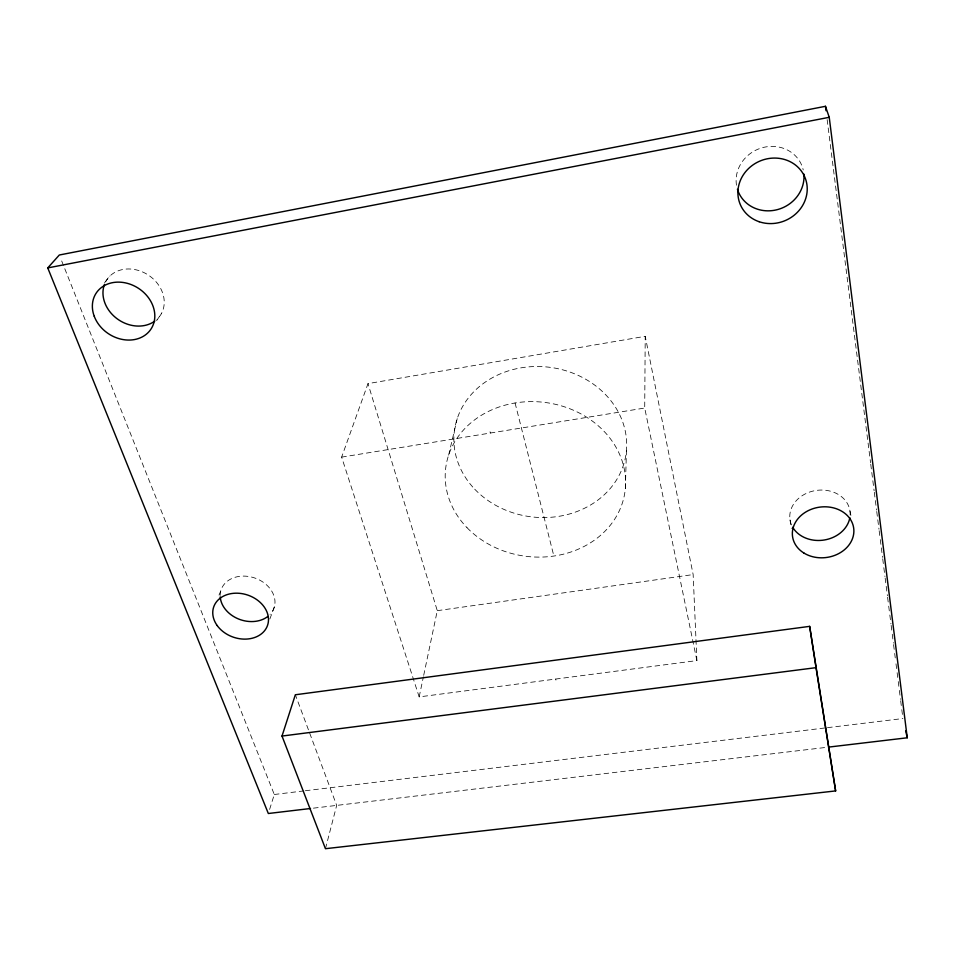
<?xml version="1.0" encoding="UTF-8"?>
<svg xmlns="http://www.w3.org/2000/svg" width="955" height="955" viewBox="0 0 955 955"><rect width="100%" height="100%" fill="white"/><g stroke="black" fill="none" stroke-linecap="round" stroke-linejoin="round"><path stroke-width="0.72" stroke-dasharray="4.78 3.58" d="M696.887 660.597L644.709 408.036L645.222 336.315L367.997 383.612L341.639 457.123L419.173 696.899L696.887 660.597L693.151 574.576L645.222 336.315M625.37 488.327L626.444 450.45M419.173 696.899L423.399 676.785M423.698 675.34L437.283 610.675L367.997 383.612M448.635 455.177L457.218 418.636M325.452 848.697L336.685 805.399L295.346 694.774M269.608 809.422L274.3 794.488L60.416 257.778M269.847 619.019L274.336 606.95M218.993 595.096L220.712 591.121M156.584 320.713L161.288 313.789M104.608 282.704L109.873 276.067M341.639 457.123L644.709 408.036M437.283 610.675L693.151 574.576M274.3 794.488L303.881 790.919M305.361 790.74L826.015 727.841M827.496 727.662L902.929 718.542M313.419 808.157L828.845 747.073M490.022 431.779L490.357 433.045M555.679 679.053L555.953 680.103M515.067 402.986L553.876 556.037M849.986 511.128L850.905 515.378M790.036 519.878L791.313 528.413M827.149 119.614L870.566 462.709M870.745 464.178L874.112 490.798M874.303 492.279L876.547 510.03M876.738 511.51L878.982 529.249M879.161 530.729L880.104 538.131M880.295 539.599L882.539 557.35M882.718 558.83L883.662 566.22M883.841 567.7L884.963 576.569M885.154 578.05L887.398 595.801M887.589 597.281L888.52 604.67M888.711 606.15L889.642 613.552M889.833 615.02L890.955 623.902M891.146 625.382L892.077 632.771M892.268 634.251L893.391 643.121M893.57 644.601L894.513 651.99M894.692 653.471L895.253 657.911M896.005 663.832L896.936 671.222M897.127 672.702L898.058 680.091M898.249 681.572L899.18 688.973M899.371 690.441L900.493 699.323M900.684 700.803L901.615 708.192M901.807 709.672L902.559 715.582M220.163 595.454A27.982 22.049 18.9 0 1 255.845 578.384A27.982 22.049 18.9 0 1 270.05 614.447M791.504 524.916A30.297 25.105 -8 0 1 815.522 490.548A30.297 25.105 -8 0 1 850.141 515.079M736.484 185.234A34.356 31.79 -24 0 1 763.904 147.309A34.356 31.79 -24 0 1 803.227 169.93M105.647 281.713A32.136 26.847 33.4 0 1 149.911 276.174A32.136 26.847 33.4 0 1 156.99 319.292M467.007 527.661A90.415 77.51 7.5 0 0 620.547 507.976A90.415 77.51 7.5 0 0 518.696 402.449A90.415 77.51 7.5 0 0 467.007 527.661M474.731 489.187A86.583 75.338 7.4 0 0 621.812 469.562A86.583 75.338 7.4 0 0 524.295 367.353A86.583 75.338 7.4 0 0 474.731 489.187"/><path stroke-width="1.43" d="M282.012 736.054L295.346 694.774L809.661 626.361L835.637 790.919L325.452 848.697L282.012 736.054L816.024 667.664L835.637 790.919M310.506 808.503L268.331 813.505L47.75 267.913L59.317 255.009L825.466 106.303L829.238 117.31L907.25 737.785L828.845 747.073M47.75 267.913L829.238 117.31M905.71 730.909L907.25 737.785M809.661 626.361L816.024 667.664M825.466 106.303L826.027 110.732M267.818 616.464A27.982 22.049 18.9 0 1 238.464 618.959A27.982 22.049 18.9 0 1 220.223 596.923M849.843 517.717A30.297 25.105 -8 0 1 824.404 539.981A30.297 25.105 -8 0 1 792.698 527.267M803.883 174.061A34.356 31.79 -24 0 1 776.2 209.921A34.356 31.79 -24 0 1 737.427 189.269M154.817 321.083A32.136 26.847 33.4 0 1 117.286 318.886A32.136 26.847 33.4 0 1 104.489 284.292M217.155 625.513A28.459 22.252 18.8 0 0 265.394 629.632A28.459 22.252 18.8 0 0 239.323 593.306A28.459 22.252 18.8 0 0 217.155 625.513M803.895 553.029A30.858 25.403 -7.7 0 0 853.531 534.824A30.858 25.403 -7.7 0 0 811.905 509.063A30.858 25.403 -7.7 0 0 803.895 553.029M759.165 221.727A35.06 32.339 -22.8 0 0 806.951 184.816A35.06 32.339 -22.8 0 0 751.573 165.943A35.06 32.339 -22.8 0 0 759.165 221.727M94.247 316.284A32.768 27.206 33 0 0 147.512 333.188A32.768 27.206 33 0 0 129.02 283.826A32.768 27.206 33 0 0 94.247 316.284"/></g></svg>
